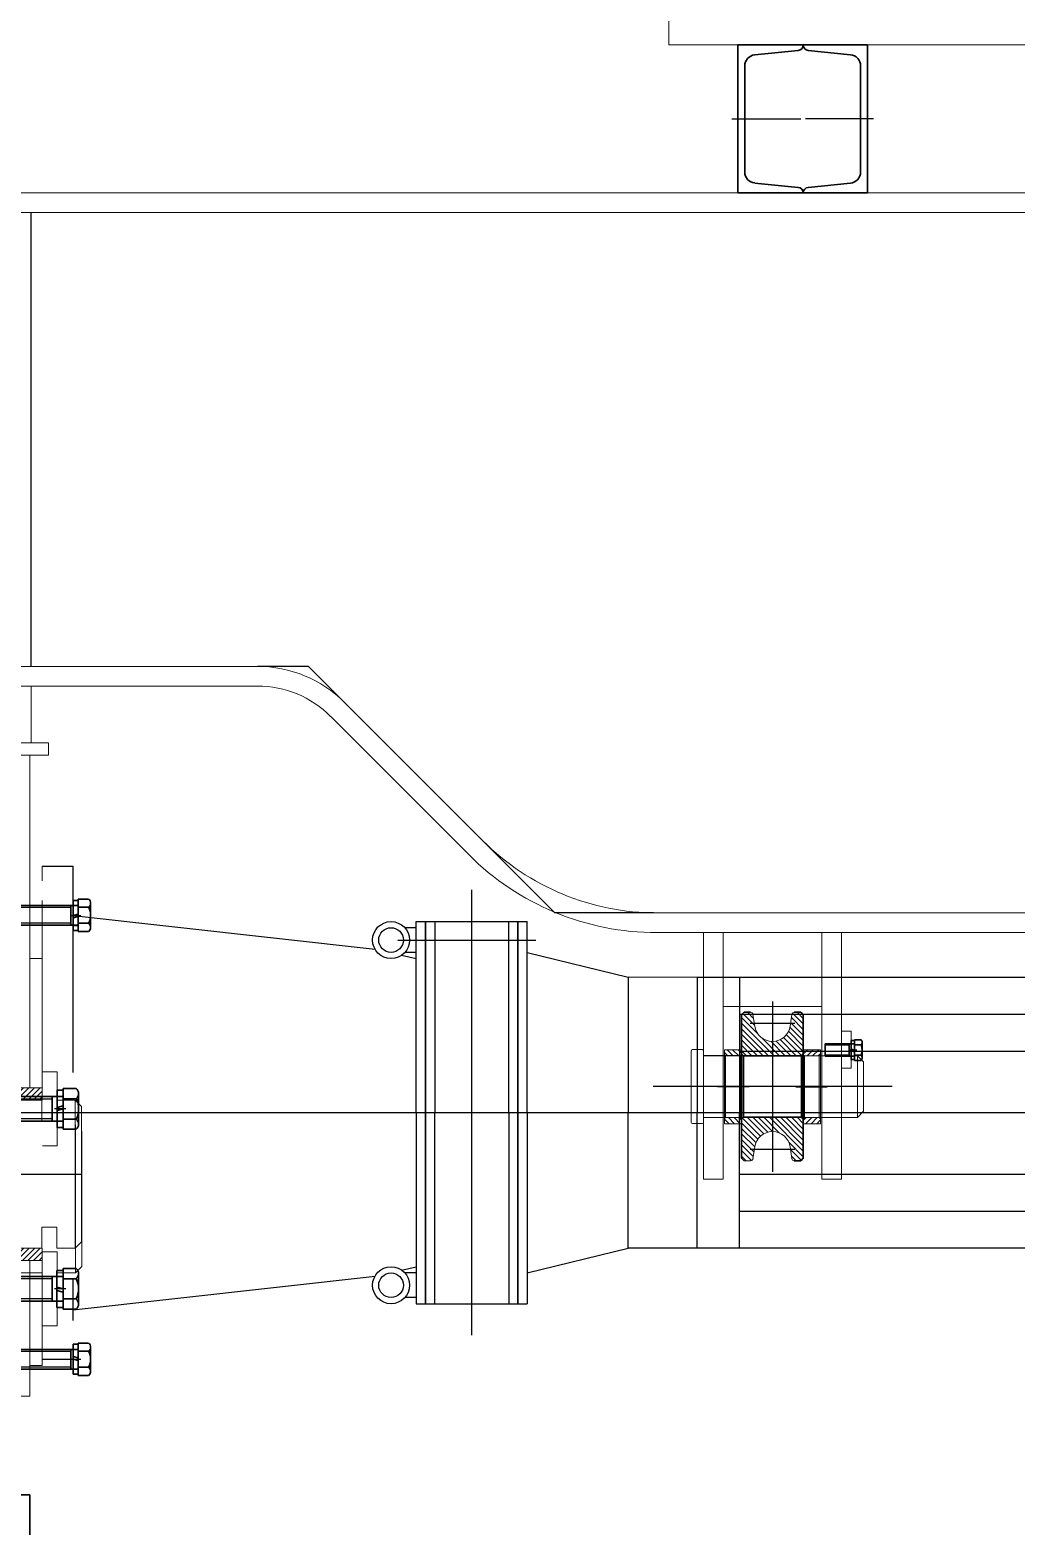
# Model space of a CAD drawing. Extents: x 1767995 to 4174245, y 542814 to 862564.
# Drawn here: x 2599561 to 2600361, y 681277 to 682490 of the extents above; entities that cross this region are included whole.
import ezdxf

# ---------------------------------------------------------------- set-up
doc = ezdxf.new("R2010")
doc.units = 0
doc.header["$LTSCALE"] = 3500
doc.linetypes.add('CENTER', pattern=[2, 1.25, -0.25, 0.25, -0.25])
doc.linetypes.add('DASHED', pattern=[0.75, 0.5, -0.25])
for name, color, linetype in [('1细实线', 1, 'Continuous'), ('2细线层', 4, 'Continuous'), ('3中心线层', 1, 'CENTER'), ('4虚线层', 6, 'DASHED'), ('5剖面线层', 2, 'Continuous'), ('MAIN', 7, 'Continuous')]:
    doc.layers.add(name, color=color, linetype=linetype)
doc.layers.add('1轮廓实线层', color=7, linetype='Continuous', lineweight=30)
doc.layers.add('6标注线', color=7, linetype='Continuous', lineweight=13)

# ---------------------------------------------------------------- blocks, each defined once
blk = doc.blocks.new('fdgfbvcbvcb')
at = {"layer": '1轮廓实线层'}
for p, q in [((56469.2, 37079.2), (56387.2, 37079.2)), ((56469.2, 36939.2), (56469.2, 37079.2))]:
    blk.add_line(p, q, dxfattribs=at)
blk = doc.blocks.new('tec')
blk.add_blockref('fdgfbvcbvcb', (87841.4, 2749.5))
blk = doc.blocks.new('asdfasfsdfa')
at = {"layer": '5剖面线层'}
h = blk.add_hatch(dxfattribs=at)
h.set_pattern_fill('ANSI31', color=256, style=0)
h.paths.add_polyline_path([(2155.7, 429.4), (2156.7, 430.4), (2156.7, 434.4), (2142.7, 434.4), (2142.7, 430.4), (2143.7, 429.4)])
h.paths.add_polyline_path([(2156.7, 374.4), (2156.7, 378.4), (2155.7, 379.4), (2143.7, 379.4), (2142.7, 378.4), (2142.7, 374.4)])
for p, q in [((2156.7, 434.4), (2142.7, 434.4)), ((2142.7, 434.4), (2142.7, 430.4)), ((2142.7, 430.4), (2143.7, 429.4)), ((2142.7, 374.4), (2142.7, 430.4)), ((2155.7, 429.4), (2143.7, 429.4)), ((2143.7, 379.4), (2143.7, 429.4)), ((2155.7, 429.4), (2156.7, 430.4)), ((2155.7, 429.4), (2155.7, 379.4)), ((2156.7, 430.4), (2156.7, 434.4)), ((2156.7, 374.4), (2156.7, 430.4)), ((2142.7, 378.4), (2143.7, 379.4)), ((2143.7, 379.4), (2155.7, 379.4)), ((2155.7, 379.4), (2143.7, 379.4)), ((2155.7, 379.4), (2156.7, 378.4)), ((2155.7, 379.4), (2156.7, 378.4)), ((2142.7, 374.4), (2156.7, 374.4))]:
    blk.add_line(p, q)
at = {"layer": '3中心线层'}
blk.add_line((2136.6, 404.4), (2162.2, 404.4), dxfattribs=at)
blk = doc.blocks.new('asdasdgdfgsdgdsf')
for p, q in [((2194.4, 644.2), (2189.4, 639.2)), ((2194.4, 644.2), (2194.4, 594.2)), ((2194.4, 644.2), (2199.4, 644.2)), ((2199.4, 634.2), (2199.4, 644.2)), ((2319.4, 644.2), (2207.4, 644.2)), ((2207.4, 644.2), (2207.4, 634.2)), ((2319.4, 648.2), (2319.4, 590.2)), ((2320.4, 649.2), (2328.4, 649.2)), ((2329.4, 590.2), (2329.4, 648.2)), ((2189.4, 599.2), (2189.4, 639.2)), ((2207.4, 634.2), (2199.4, 634.2)), ((2189.4, 599.2), (2194.4, 594.2)), ((2319.4, 594.2), (2194.4, 594.2)), ((2320.4, 589.2), (2328.4, 589.2))]:
    blk.add_line(p, q)
for centre, start, end in [((2320.4, 648.2), 90, 180), ((2328.4, 648.2), 0, 90), ((2320.4, 590.2), 180, 270), ((2328.4, 590.2), 270, 0)]:
    blk.add_arc(centre, 1, start, end)
at = {"layer": '4虚线层'}
blk.add_line((2287.4, 644.2), (2319.4, 644.2), dxfattribs=at)
blk = doc.blocks.new('ddddd')
for p, q in [((-6799, 131.8), (-6799, 101.8)), ((-6791, 131.8), (-6799, 131.8)), ((-6791, 101.8), (-6791, 131.8)), ((-6799, 101.8), (-6791, 101.8))]:
    blk.add_line(p, q)
blk = doc.blocks.new('adfgdsgdsfgdsfg')
at = {"layer": '5剖面线层'}
h = blk.add_hatch(dxfattribs=at)
h.set_pattern_fill('ANSI31', color=256, style=0)
h.set_pattern_definition([(45, (942.611, 217.1884), (-2.245064, 2.245064), [])])
h.paths.add_polyline_path([(1034.9, 411.6, -0.371944), (1020.6, 424), (1019.2, 433.5, 0.371944), (1017.2, 435.2), (1011.9, 435.2), (1009.9, 433.2), (1009.9, 401.5), (1011.4, 400), (1034.9, 400)])
h.paths.add_polyline_path([(1059.9, 433.2), (1057.9, 435.2), (1052.6, 435.2, 0.371944), (1050.7, 433.5), (1049.3, 424, -0.371944), (1034.9, 411.6), (1034.9, 400), (1058.4, 400), (1059.9, 401.5)])
h.paths.add_polyline_path([(1034.9, 350), (1011.4, 350), (1009.9, 348.5), (1009.9, 316.8), (1011.9, 314.8), (1017.2, 314.8, 0.371944), (1019.2, 316.5), (1020.6, 326, -0.371944), (1034.9, 338.4)])
h.paths.add_polyline_path([(1059.9, 348.5), (1058.4, 350), (1034.9, 350), (1034.9, 338.4, -0.371944), (1049.3, 326), (1050.7, 316.5, 0.371944), (1052.6, 314.8), (1057.9, 314.8), (1059.9, 316.8)])
for p, q in [((1019.2, 433.5), (1020.6, 424)), ((1050.7, 433.5), (1049.3, 424)), ((1019.2, 316.5), (1020.6, 326)), ((1050.7, 316.5), (1049.3, 326)), ((1057.9, 314.8), (1059.9, 316.8)), ((1052.6, 314.8), (1057.9, 314.8))]:
    blk.add_line(p, q)
for centre, radius, start, end in [((1017.2, 433.2), 2, 8.3906, 90), ((1052.6, 433.2), 2, 90, 171.6094), ((1034.9, 426.1), 14.5, 188.3906, 351.6094), ((1034.9, 323.9), 14.5, 8.3906, 171.6094), ((1017.2, 316.8), 2, 270, 351.6094), ((1052.6, 316.8), 2, 188.3906, 270)]:
    blk.add_arc(centre, radius, start, end)
at = {"layer": '1轮廓实线层'}
for p, q in [((1011.9, 435.2), (1009.9, 433.2)), ((1009.9, 375), (1009.9, 433.2)), ((1011.9, 435.2), (1017.2, 435.2)), ((1052.6, 435.2), (1057.9, 435.2)), ((1057.9, 435.2), (1059.9, 433.2)), ((1059.9, 375), (1059.9, 433.2)), ((1011.4, 400), (1009.9, 401.5)), ((1058.4, 400), (1059.9, 401.5)), ((1011.4, 400), (1058.4, 400)), ((1011.4, 400), (1011.4, 375)), ((1058.4, 400), (1058.4, 375)), ((1009.9, 375), (1009.9, 316.8)), ((1011.4, 375), (1011.4, 375.2)), ((1011.4, 375), (1011.4, 374.8)), ((1011.4, 350), (1011.4, 375)), ((1058.4, 375), (1058.4, 375.2)), ((1058.4, 375), (1058.4, 374.8)), ((1058.4, 350), (1058.4, 375)), ((1059.9, 375), (1059.9, 316.8)), ((1011.4, 350), (1009.9, 348.5)), ((1011.4, 350), (1058.4, 350)), ((1058.4, 350), (1059.9, 348.5)), ((1011.9, 314.8), (1009.9, 316.8)), ((1011.9, 314.8), (1017.2, 314.8))]:
    blk.add_line(p, q, dxfattribs=at)
at = {"layer": '3中心线层'}
for p, q in [((1034.9, 444), (1034.9, 305.8)), ((1016.8, 426.1), (1053, 426.1)), ((1016.8, 426.1), (1053, 426.1)), ((995.2, 374.9), (1074.6, 374.9)), ((1016.8, 323.9), (1053, 323.9))]:
    blk.add_line(p, q, dxfattribs=at)
blk = doc.blocks.new('asdfsafsadfsd')
blk.add_line((359.3, 359.3), (360.6, 359.3))
at = {"layer": '1轮廓实线层'}
for p, q in [((353, 357.9), (353, 351.6)), ((359.3, 360), (354, 360)), ((359.3, 355.8), (354, 355.8)), ((359.3, 343.3), (359.3, 360)), ((359.3, 359.3), (361.9, 359.3)), ((359.3, 351.6), (359.3, 359.3)), ((359.3, 356.6), (383.1, 356.6)), ((359.3, 351.6), (361.9, 352.3)), ((361.9, 359.3), (361.9, 351)), ((363.7, 346.6), (363.7, 356.6)), ((383.1, 346.6), (383.1, 356.6)), ((353, 351.6), (353, 345.4)), ((359.3, 347.4), (354, 347.4)), ((359.3, 343.3), (354, 343.3)), ((359.3, 351.6), (359.3, 343.9)), ((361.9, 351), (359.3, 350.3)), ((359.3, 346.6), (383.1, 346.6)), ((359.3, 343.9), (361.9, 343.9)), ((361.9, 343.9), (361.9, 351))]:
    blk.add_line(p, q, dxfattribs=at)
for centre, radius, start, end in [((355.8, 357.9), 2.79, 131.6088, 228.3912), ((362.8, 351.6), 9.76, 154.676, 205.324), ((355.8, 345.4), 2.79, 131.6088, 228.3912)]:
    blk.add_arc(centre, radius, start, end, dxfattribs=at)
at = {"layer": '2细线层'}
for p, q in [((363.7, 355.6), (383.1, 355.6)), ((363.7, 347.6), (383.1, 347.6))]:
    blk.add_line(p, q, dxfattribs=at)
at = {"layer": '3中心线层'}
blk.add_line((357.5, 351.6), (363.6, 351.6), dxfattribs=at)
at = {"layer": '4虚线层'}
for p, q in [((359.3, 356.7), (361.9, 356.7)), ((359.3, 346.5), (361.9, 346.5))]:
    blk.add_line(p, q, dxfattribs=at)
blk = doc.blocks.new('sdfgdsgdsfg')
for p, q in [((139429.8, 42893.9), (139429.8, 42693.9)), ((139429.8, 42893.9), (139445.8, 42893.9)), ((139445.8, 42893.9), (139445.8, 42693.9)), ((139445.8, 42893.9), (139525.8, 42893.9)), ((139525.8, 42893.9), (139525.8, 42693.9)), ((139525.8, 42893.9), (139541.8, 42893.9)), ((139541.8, 42893.9), (139541.8, 42693.9)), ((139445.8, 42833.9), (139525.8, 42833.9)), ((139429.8, 42693.9), (139445.8, 42693.9)), ((139525.8, 42693.9), (139541.8, 42693.9))]:
    blk.add_line(p, q)
at = {"layer": '3中心线层'}
blk.add_line((139388.6, 42768.9), (139582.7, 42768.9), dxfattribs=at)
for name, p in [('adfgdsgdsfgdsfg', (138450.9, 42394)), ('ddddd', (146220.8, 42682.1)), ('asdfsafsadfsd', (139059.9, 42446.9)), ('asdasdgdfgsdgdsf', (137222.4, 42149.7)), ('asdfasfsdfa', (137368.1, 42364.4))]:
    blk.add_blockref(name, p)
at = {"xscale": -1}
blk.add_blockref('asdfasfsdfa', (141603.5, 42364.4), dxfattribs=at)
blk = doc.blocks.new('*U201')
at = {"layer": '1轮廓实线层'}
for p, q in [((0, 60), (53, 60)), ((0, 0), (0, 60)), ((13.6, 52), (48.9, 55.5)), ((5.5, 0), (5.5, 43)), ((0, 0), (0, -60)), ((5.5, 0), (5.5, -43)), ((0, -60), (53, -60)), ((13.6, -52), (48.9, -55.5))]:
    blk.add_line(p, q, dxfattribs=at)
for centre, radius, start, end in [((14.5, 43), 9, 95.71, 180), ((48.5, 60), 4.5, 275.71, 0), ((14.5, -43), 9, 180, 264.29), ((48.5, -60), 4.5, 0, 84.29)]:
    blk.add_arc(centre, radius, start, end, dxfattribs=at)
at = {"layer": '3中心线层'}
blk.add_line((-5, 0), (51.1, 0), dxfattribs=at)
blk = doc.blocks.new('dfggdsfgdsfg')
at = {"layer": '1轮廓实线层'}
for p, q in [((5375.5, 5141), (5427.5, 5141)), ((5375.5, 5081), (5375.5, 5141)), ((5389.1, 5133.1), (5423.4, 5136.5)), ((5381, 5081), (5381, 5124.1)), ((5375.5, 5081), (5375.5, 5021)), ((5381, 5081), (5381, 5037.9)), ((5389.1, 5028.9), (5423.4, 5025.5)), ((5375.5, 5021), (5427.5, 5021))]:
    blk.add_line(p, q, dxfattribs=at)
for centre, radius, start, end in [((5423, 5141), 4.5, 275.71, 0), ((5390, 5124.1), 9, 95.71, 180), ((5390, 5037.9), 9, 180, 264.29), ((5423, 5021), 4.5, 0, 84.29)]:
    blk.add_arc(centre, radius, start, end, dxfattribs=at)
at = {"layer": '3中心线层'}
blk.add_line((5370.5, 5081), (5425.6, 5081), dxfattribs=at)
blk = doc.blocks.new('*U166')
at = {"layer": '1轮廓实线层'}
for p, q in [((0, 13.1), (-8.5, 13.1)), ((0, -13.1), (0, 13.1)), ((-10, 9.8), (-10, 0)), ((-10, 0), (-10, -9.8)), ((0, 6.5), (-8.5, 6.5)), ((0, 8), (50, 8)), ((6, -8), (6, 8)), ((50, -8), (50, 8)), ((0, -6.5), (-8.5, -6.5)), ((0, -8), (50, -8)), ((0, -13.1), (-8.5, -13.1))]:
    blk.add_line(p, q, dxfattribs=at)
for centre, radius, start, end in [((-5.7, 9.8), 4.32, 130.7333, 229.2667), ((5, 0), 15, 154.1739, 205.8261), ((-5.7, -9.8), 4.32, 130.7333, 229.2667)]:
    blk.add_arc(centre, radius, start, end, dxfattribs=at)
at = {"layer": '2细线层'}
for p, q in [((6, 6.4), (50, 6.4)), ((6, -6.4), (50, -6.4))]:
    blk.add_line(p, q, dxfattribs=at)
blk = doc.blocks.new('*U167')
blk.add_line((13.2, 4.1), (13.2, 2.1))
at = {"layer": '1轮廓实线层'}
for p, q in [((-11.2, 4.1), (-11.2, 0)), ((1, 4.1), (-11.2, 4.1)), ((-11.2, 0), (0, 0)), ((0, 0), (-1.1, 4.1)), ((13.2, 0), (0, 0)), ((1, 4.1), (2.1, 0)), ((1, 4.1), (13.2, 4.1)), ((13.2, 4.1), (13.2, 0))]:
    blk.add_line(p, q, dxfattribs=at)
at = {"layer": '3中心线层'}
blk.add_line((1, 6.2), (1, -2.1), dxfattribs=at)
at = {"layer": '4虚线层'}
for p, q in [((-7.1, 4.1), (-7.1, 0)), ((9.1, 4.1), (9.1, 0))]:
    blk.add_line(p, q, dxfattribs=at)
blk = doc.blocks.new('asdfsadfsdafsd')
at = {"xscale": -1}
blk.add_blockref('*U166', (628.6, -377.1), dxfattribs=at)
at = {"rotation": 90}
blk.add_blockref('*U167', (628.6, -378.2), dxfattribs=at)
blk = doc.blocks.new('*U163')
at = {"layer": '1轮廓实线层'}
for p, q in [((-12.5, 12.4), (-12.5, 0)), ((0, 16.5), (-10.6, 16.5)), ((0, -16.5), (0, 16.5)), ((-12.5, 0), (-12.5, -12.4)), ((0, 8.2), (-10.6, 8.2)), ((0, 10), (45, 10)), ((9, -10), (9, 10)), ((45, -10), (45, 10)), ((0, -8.2), (-10.6, -8.2)), ((0, -10), (45, -10)), ((0, -16.5), (-10.6, -16.5))]:
    blk.add_line(p, q, dxfattribs=at)
for centre, radius, start, end in [((-7, 12.4), 5.46, 131.0466, 228.9534), ((6.5, 0), 19, 154.3539, 205.6461), ((-7, -12.4), 5.46, 131.0466, 228.9534)]:
    blk.add_arc(centre, radius, start, end, dxfattribs=at)
at = {"layer": '2细线层'}
for p, q in [((9, 8), (45, 8)), ((9, -8), (45, -8))]:
    blk.add_line(p, q, dxfattribs=at)
blk = doc.blocks.new('*U164')
blk.add_line((16.3, 5), (16.3, 2.5))
at = {"layer": '1轮廓实线层'}
for p, q in [((-13.9, 5), (-13.9, 0)), ((1.2, 5), (-13.9, 5)), ((-13.9, 0), (0, 0)), ((0, 0), (-1.3, 5)), ((16.3, 0), (0, 0)), ((1.2, 5), (2.6, 0)), ((1.2, 5), (16.3, 5)), ((16.3, 5), (16.3, 0))]:
    blk.add_line(p, q, dxfattribs=at)
at = {"layer": '3中心线层'}
blk.add_line((1.2, 7.1), (1.2, -2.1), dxfattribs=at)
at = {"layer": '4虚线层'}
for p, q in [((-8.9, 5), (-8.9, 0)), ((11.3, 5), (11.3, 0))]:
    blk.add_line(p, q, dxfattribs=at)
blk = doc.blocks.new('sdafdsfasdfasd')
at = {"xscale": -1}
blk.add_blockref('*U163', (693.8, 805.9), dxfattribs=at)
at = {"rotation": 270}
blk.add_blockref('*U164', (688.8, 807.2), dxfattribs=at)
blk = doc.blocks.new('十三大')
for p, q in [((587.5, 1252), (599.5, 1252)), ((599.5, 1252), (599.5, 1192)), ((599.5, 1192), (587.5, 1192))]:
    blk.add_line(p, q)
at = {"extrusion": (0, 0, -1), "zscale": -1, "rotation": 180}
blk.add_blockref('sdafdsfasdfasd', (89.4, 2028), dxfattribs=at)
blk = doc.blocks.new('广大感')
for p, q in [((-1056.5, 1642.5), (-1051.5, 1647.5)), ((-1056.5, 1512.5), (-1056.5, 1642.5)), ((-929.5, 1647.5), (-1051.5, 1647.5)), ((-1051.5, 1507.5), (-1051.5, 1647.5)), ((-929.5, 1507.5), (-929.5, 1647.5)), ((-927.5, 1645.5), (-929.5, 1647.5)), ((-927.5, 1509.5), (-927.5, 1645.5)), ((-678.5, 1637.5), (-927.5, 1637.5)), ((-678.5, 1637.5), (-678.5, 1620.5)), ((-666.5, 1620.5), (-666.5, 1637.5)), ((-666.5, 1637.5), (-651.5, 1637.5)), ((-646.5, 1632.5), (-651.5, 1637.5)), ((-651.5, 1637.5), (-651.5, 1577.5)), ((-646.5, 1632.5), (-646.5, 1577.5)), ((-678.5, 1620.5), (-666.5, 1620.5)), ((-651.5, 1517.5), (-651.5, 1577.5)), ((-646.5, 1522.5), (-646.5, 1577.5)), ((-678.5, 1534.5), (-666.5, 1534.5)), ((-678.5, 1517.5), (-678.5, 1534.5)), ((-666.5, 1534.5), (-666.5, 1517.5)), ((-927.5, 1517.5), (-678.5, 1517.5)), ((-666.5, 1517.5), (-651.5, 1517.5)), ((-646.5, 1522.5), (-651.5, 1517.5)), ((-1056.5, 1512.5), (-1051.5, 1507.5)), ((-1051.5, 1507.5), (-929.5, 1507.5)), ((-927.5, 1509.5), (-929.5, 1507.5))]:
    blk.add_line(p, q)
at = {"layer": '1细实线'}
blk.add_line((-791.5, 1637.5), (-791.5, 1517.5), dxfattribs=at)
at = {"layer": '3中心线层'}
for p, q in [((-862.5, 1568.1), (-862.5, 1637.9)), ((-1046.5, 1582.5), (-1031.5, 1582.5)), ((-1031.5, 1582.5), (-1031.5, 1572.5)), ((-1056.5, 1577.5), (-646.5, 1577.5)), ((-1046.5, 1572.5), (-1031.5, 1572.5)), ((-1046.5, 1572.5), (-1031.5, 1572.5))]:
    blk.add_line(p, q, dxfattribs=at)
at = {"layer": '4虚线层'}
for p, q in [((-866.7, 1581.7), (-866.7, 1637.5)), ((-858.2, 1581.7), (-858.2, 1637.5)), ((-1056.5, 1587.5), (-1046.5, 1587.5)), ((-866.7, 1581.7), (-1056.5, 1581.7)), ((-1046.5, 1587.5), (-1046.5, 1577.5)), ((-866.7, 1581.7), (-862.5, 1579.2)), ((-858.2, 1581.7), (-862.5, 1579.2)), ((-858.2, 1581.7), (-852.5, 1581.7)), ((-852.5, 1581.7), (-849.2, 1577.5)), ((-852.5, 1581.7), (-852.5, 1573.2)), ((-1056.5, 1573.2), (-852.5, 1573.2)), ((-1056.5, 1567.5), (-1046.5, 1567.5)), ((-1046.5, 1567.5), (-1046.5, 1577.5)), ((-849.2, 1577.5), (-852.5, 1573.2))]:
    blk.add_line(p, q, dxfattribs=at)
blk = doc.blocks.new('vcx')
at = {"layer": '5剖面线层'}
h = blk.add_hatch(dxfattribs=at)
h.set_pattern_fill('ANSI31', color=256, style=0)
h.set_pattern_definition([(45, (13132.5713, 5094.439), (-2.245064, 2.245064), [])])
h.paths.add_polyline_path([(12505.3, 5997.1), (12499.6, 5997.1), (12499.6, 5987.1), (12505.3, 5987.1)])
h.paths.add_polyline_path([(12521.3, 5997.1), (12505.3, 5997.1), (12505.3, 5987.1), (12521.3, 5987.1)])
h.paths.add_polyline_path([(12531.3, 5997.1), (12521.3, 5997.1), (12521.3, 5987.1), (12531.3, 5987.1)])
h.paths.add_polyline_path([(12564.3, 5997.1), (12531.3, 5997.1), (12531.3, 5987.1), (12564.3, 5987.1)])
h.paths.add_polyline_path([(12598.3, 5997.1), (12590.3, 5997.1), (12590.3, 5997.1), (12564.3, 5997.1), (12564.3, 5987.1), (12598.3, 5987.1)])
h.paths.add_polyline_path([(12608.3, 5997.1), (12598.3, 5997.1), (12598.3, 5987.1), (12608.3, 5987.1)])
h.paths.add_polyline_path([(12618.3, 5997.1), (12608.3, 5997.1), (12608.3, 5987.1), (12618.3, 5987.1)])
h.paths.add_polyline_path([(12505.3, 5867.1), (12499.6, 5867.1), (12499.6, 5857.1), (12505.3, 5857.1)])
h.paths.add_polyline_path([(12521.3, 5867.1), (12505.3, 5867.1), (12505.3, 5857.1), (12521.3, 5857.1)])
h.paths.add_polyline_path([(12531.3, 5867.1), (12521.3, 5867.1), (12521.3, 5857.1), (12531.3, 5857.1)])
h.paths.add_polyline_path([(12564.3, 5867.1), (12531.3, 5867.1), (12531.3, 5857.1), (12564.3, 5857.1)])
h.paths.add_polyline_path([(12598.3, 5867.1), (12564.3, 5867.1), (12564.3, 5857.1), (12598.3, 5857.1)])
h.paths.add_polyline_path([(12608.3, 5867.1), (12598.3, 5867.1), (12598.3, 5857.1), (12608.3, 5857.1)])
h.paths.add_polyline_path([(12618.3, 5867.1), (12608.3, 5867.1), (12608.3, 5857.1), (12618.3, 5857.1)])
for p, q in [((12245.3, 6277.1), (12623.3, 6277.1)), ((12623.3, 6267.1), (12623.3, 6277.1)), ((12245.3, 6267.1), (12623.3, 6267.1)), ((12608.3, 5997.1), (12608.3, 6267.1)), ((12618.3, 6165.1), (12618.3, 6177.1)), ((12643.3, 6177.1), (12643.3, 6137.1)), ((12618.3, 6149.1), (12618.3, 5987.1)), ((12618.3, 6102.1), (12608.3, 6102.1)), ((12618.3, 5997.1), (12499.6, 5997.1)), ((12645.3, 5967.1), (12645.3, 5847.2)), ((12650.3, 5852.2), (12650.3, 5962.1)), ((12618.3, 5867.1), (12499.6, 5867.1)), ((12618.3, 5867.1), (12499.6, 5867.1)), ((12618.3, 5857.1), (12618.3, 5867.1)), ((12618.3, 5857.1), (12499.6, 5857.1)), ((12608.3, 5747.1), (12608.3, 5857.1)), ((12618.3, 5857.1), (12618.3, 5837.2)), ((12618.3, 5772.1), (12618.3, 5857.1)), ((12630.3, 5857.2), (12630.3, 5847.2)), ((12645.3, 5847.2), (12650.3, 5852.2)), ((12618.3, 5847.1), (12598.3, 5847.1)), ((12618.3, 5837.2), (12618.3, 5847.1)), ((12630.3, 5847.2), (12645.3, 5847.2)), ((12618.3, 5777.1), (12618.3, 5789.1)), ((12643.3, 5777.1), (12643.3, 5785.8)), ((12618.3, 5772.1), (12608.3, 5772.1)), ((12608.3, 5747.1), (12598.3, 5747.1))]:
    blk.add_line(p, q)
at = {"layer": '1轮廓实线层'}
for p, q in [((12929.3, 5822.1), (12929.3, 6132.1)), ((13004.3, 5822.1), (13004.3, 6132.1))]:
    blk.add_line(p, q, dxfattribs=at)
at = {"layer": '3中心线层'}
for p, q in [((12966.8, 5796.5), (12966.8, 6157.8)), ((12906.7, 6117.1), (13018.8, 6117.1)), ((12572.8, 5977.1), (13540, 5977.1))]:
    blk.add_line(p, q, dxfattribs=at)
at = {"layer": 'MAIN'}
for p, q in [((12618.3, 6177.1), (12643.3, 6177.1)), ((12643.3, 6009.6), (12643.3, 6177.1)), ((12643.3, 6137.1), (12888.3, 6109.7)), ((12921.8, 6132.1), (12936.8, 6132.1)), ((12921.8, 5977.1), (12921.8, 6132.1)), ((12936.8, 6132.1), (12996.8, 6132.1)), ((12936.8, 6132.1), (12936.8, 5977.1)), ((12996.8, 6132.1), (13011.8, 6132.1)), ((12996.8, 5977.1), (12996.8, 6132.1)), ((13011.8, 5977.1), (13011.8, 6132.1)), ((12921.8, 6127.1), (12912.5, 6127.1)), ((12909.9, 6104.8), (12921.8, 6102.1)), ((12921.8, 6107.1), (12912.5, 6107.1)), ((13011.8, 6107.1), (13093.6, 6087.1)), ((13093.6, 6087.1), (13093.6, 5977.1)), ((13149.6, 6086.7), (13093.6, 6087.1)), ((13149.6, 6086.7), (13149.6, 5977.1)), ((13493.3, 6086.7), (13149.6, 6086.7)), ((13184, 6086.7), (13184, 5977.1)), ((13184, 6057.1), (13452.7, 6057.1)), ((13184, 6027.1), (13452.7, 6027.1)), ((12921.8, 5977.1), (12921.8, 5822.1)), ((12936.8, 5822.1), (12936.8, 5977.1)), ((12996.8, 5977.1), (12996.8, 5822.1)), ((13011.8, 5977.1), (13011.8, 5822.1)), ((13093.6, 5867.1), (13093.6, 5977.1)), ((13149.6, 5867.1), (13149.6, 5977.1)), ((13184, 5867.1), (13184, 5977.1)), ((13184, 5927.1), (13452.7, 5927.1)), ((13184, 5897.1), (13452.7, 5897.1)), ((13011.8, 5847.1), (13093.6, 5867.1)), ((13149.6, 5867.1), (13093.6, 5867.1)), ((13493.3, 5867.1), (13149.6, 5867.1)), ((12909.9, 5849.4), (12921.8, 5852.1)), ((12643.3, 5817.1), (12888.3, 5844.6)), ((12643.3, 5808.5), (12643.3, 5842.7)), ((12921.8, 5847.1), (12912.5, 5847.1)), ((12921.8, 5827.1), (12912.5, 5827.1)), ((12921.8, 5822.1), (12936.8, 5822.1)), ((12936.8, 5822.1), (12996.8, 5822.1)), ((12996.8, 5822.1), (13011.8, 5822.1)), ((12618.3, 5777.1), (12643.3, 5777.1))]:
    blk.add_line(p, q, dxfattribs=at)
for centre, radius in [((12901.3, 6117.1), 15), ((12901.3, 6117.1), 10), ((12901.3, 5837.1), 15), ((12901.3, 5837.1), 10)]:
    blk.add_circle(centre, radius, dxfattribs=at)
for name, p in [('asdfsadfsdafsd', (12018.8, 6514.3)), ('广大感', (13296.5, 4349.7)), ('十三大', (12030.8, 4612.1))]:
    blk.add_blockref(name, p)
at = {"xscale": -1}
for name, p, rotation in [('十三大', (12031.5, 7202.5), 179.9708677638807), ('asdfsadfsdafsd', (12018.8, 5400), 180)]:
    blk.add_blockref(name, p, dxfattribs=dict(at, rotation=rotation))
blk = doc.blocks.new('sf')
for p, q in [((11939, 6266), (11939, 6056)), ((11939, 6056), (13506.5, 6056))]:
    blk.add_line(p, q)
blk = doc.blocks.new('A$C8d28a030')
for p, q in [((6438.7, 19498), (3224.7, 19498)), ((6438.7, 19482), (3224.7, 19482)), ((3224.7, 19114), (3778.3, 19114)), ((3224.7, 19098), (3778.3, 19098)), ((3594.7, 19098), (3594.7, 19052)), ((3961.1, 18972.6), (3849, 19084.8)), ((3949.8, 18961.3), (3837.7, 19073.4)), ((3582.7, 19052), (3594.7, 19052)), ((4543.7, 18914), (4020.9, 18914)), ((4099.6, 18914), (4543.7, 18914)), ((4543.7, 18898), (4102.5, 18898))]:
    blk.add_line(p, q)
for centre, radius, start, end in [((3778.3, 19014), 100, 45, 90), ((3778.3, 19014), 84, 45, 90), ((4102.5, 19114), 200, 225, 270), ((4102.5, 19114), 216, 225, 270)]:
    blk.add_arc(centre, radius, start, end)
at = {"layer": '2细线层'}
for p, q in [((3819.7, 19114), (3778.3, 19114)), ((3849, 19084.8), (3819.7, 19114)), ((4019.7, 18914), (3961.1, 18972.6)), ((4099.6, 18914), (4019.7, 18914))]:
    blk.add_line(p, q, dxfattribs=at)
at = {"layer": '4虚线层'}
blk.add_line((3594.7, 19114), (3594.7, 19482), dxfattribs=at)
for name, p in [('sf', (-7826.8, 13562)), ('*U201', (4168.2, 19558)), ('vcx', (-9014.6, 12774.9))]:
    blk.add_blockref(name, p)
at = {"xscale": -1}
for name, p in [('dfggdsfgdsfg', (9648.7, 14477)), ('sdfgdsgdsfg', (143682, -23995.8))]:
    blk.add_blockref(name, p, dxfattribs=at)
at = {"layer": '1轮廓实线层'}
blk.add_blockref('tec', (-140716.9, -21386.6), dxfattribs=at)

msp = doc.modelspace()

# ---------------------------------------------------------------- block references
at = {"layer": '6标注线'}
msp.add_blockref('A$C8d28a030', (2595967, 662860.3), dxfattribs=at)

doc.saveas('drawing.dxf')
